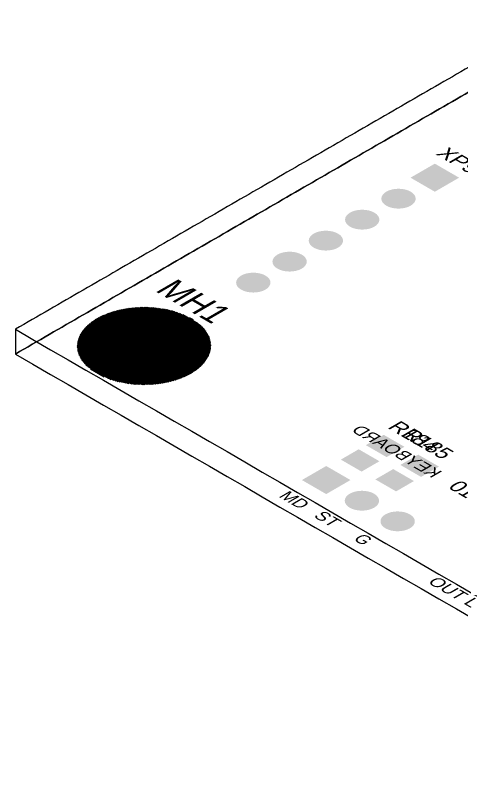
# Model space of a CAD drawing. Header units: millimetres. Extents: x -6 to 177, y -65 to 42.
# Drawn here: x -6.36 to 15.72, y -21.64 to 16.33 of the extents above; entities that cross this region are included whole.
import ezdxf

# ---------------------------------------------------------------- set-up
doc = ezdxf.new("R2010")
doc.units = ezdxf.units.MM
for name, color, linetype, true_color in [('Bottom Layer- Bottom', 7, 'Continuous', 0xffffff), ('Bottom Overlay- Bot Silk', 7, 'Continuous', 0xffffff), ('Bottom Solder- Bot Mask', 7, 'Continuous', 0xffffff), ('Multi-Layer', 7, 'Continuous', 0xffffff), ('Pad Holes', 7, 'Continuous', 0xffffff), ('Top Layer- Top', 7, 'Continuous', 0xffffff), ('Top Overlay- Top Silk', 7, 'Continuous', 0xffffff), ('Top Paste- Top Paste', 7, 'Continuous', 0xffffff), ('Top Solder- Top Mask', 7, 'Continuous', 0xffffff)]:
    doc.layers.add(name, color=color, linetype=linetype, true_color=true_color)
doc.styles.add('Arial', font='')
doc.styles.get('Arial').set_extended_font_data('Arial')

# ---------------------------------------------------------------- blocks, each defined once
blk = doc.blocks.new('RES_0805_2012_323')
at = {"layer": 'Top Layer- Top', "linetype": 'Continuous', "lineweight": 18}
for points in [[(13.569, -5.419), (14.523, -5.97), (13.71, -6.439), (12.755, -5.888)], [(12.331, -6.133), (13.286, -6.684), (12.473, -7.154), (11.518, -6.603)]]:
    blk.add_hatch(color=7, dxfattribs=at).paths.add_polyline_path(points, flags=0)
at = {"layer": 'Top Paste- Top Paste', "linetype": 'Continuous', "lineweight": 18}
for points in [[(13.569, -5.419), (14.523, -5.97), (13.71, -6.439), (12.755, -5.888)], [(12.331, -6.133), (13.286, -6.684), (12.473, -7.154), (11.518, -6.603)]]:
    blk.add_hatch(color=7, dxfattribs=at).paths.add_polyline_path(points, flags=0)
at = {"layer": 'Top Solder- Top Mask', "linetype": 'Continuous', "lineweight": 18}
for points in [[(13.569, -5.378), (14.594, -5.97), (13.71, -6.48), (12.685, -5.888)], [(12.331, -6.092), (13.357, -6.684), (12.473, -7.195), (11.447, -6.603)]]:
    blk.add_hatch(color=7, dxfattribs=at).paths.add_polyline_path(points, flags=0)
blk = doc.blocks.new('PLS_6_201')
at = {"layer": 'Bottom Layer- Bottom', "linetype": 'Continuous', "lineweight": 18}
blk.add_hatch(color=7, dxfattribs=at).paths.add_polyline_path([(14.39, 7.655), (13.258, 8.308), (14.39, 8.961), (15.521, 8.308)], flags=0)
h = blk.add_hatch(color=7, dxfattribs=at)
edge = h.paths.add_edge_path(flags=0)
edge.add_ellipse((12.594, 7.271), major_axis=(-0.8, 0), ratio=0.57735, start_angle=0, end_angle=360)
h = blk.add_hatch(color=7, dxfattribs=at)
edge = h.paths.add_edge_path(flags=0)
edge.add_ellipse((10.798, 6.234), major_axis=(-0.8, 0), ratio=0.57735, start_angle=0, end_angle=360)
h = blk.add_hatch(color=7, dxfattribs=at)
edge = h.paths.add_edge_path(flags=0)
edge.add_ellipse((9.001, 5.197), major_axis=(-0.8, 0), ratio=0.57735, start_angle=0, end_angle=360)
h = blk.add_hatch(color=7, dxfattribs=at)
edge = h.paths.add_edge_path(flags=0)
edge.add_ellipse((7.205, 4.16), major_axis=(-0.8, 0), ratio=0.57735, start_angle=0, end_angle=360)
h = blk.add_hatch(color=7, dxfattribs=at)
edge = h.paths.add_edge_path(flags=0)
edge.add_ellipse((5.409, 3.123), major_axis=(-0.8, 0), ratio=0.57735, start_angle=0, end_angle=360)
at = {"layer": 'Bottom Solder- Bot Mask', "linetype": 'Continuous', "lineweight": 18}
blk.add_hatch(color=7, dxfattribs=at).paths.add_polyline_path([(14.39, 7.614), (13.188, 8.308), (14.39, 9.002), (15.592, 8.308)], flags=0)
h = blk.add_hatch(color=7, dxfattribs=at)
edge = h.paths.add_edge_path(flags=0)
edge.add_ellipse((12.594, 7.271), major_axis=(-0.85, 0), ratio=0.57735, start_angle=0, end_angle=360)
h = blk.add_hatch(color=7, dxfattribs=at)
edge = h.paths.add_edge_path(flags=0)
edge.add_ellipse((10.798, 6.234), major_axis=(-0.85, 0), ratio=0.57735, start_angle=0, end_angle=360)
h = blk.add_hatch(color=7, dxfattribs=at)
edge = h.paths.add_edge_path(flags=0)
edge.add_ellipse((9.001, 5.197), major_axis=(-0.85, 0), ratio=0.57735, start_angle=0, end_angle=360)
h = blk.add_hatch(color=7, dxfattribs=at)
edge = h.paths.add_edge_path(flags=0)
edge.add_ellipse((7.205, 4.16), major_axis=(-0.85, 0), ratio=0.57735, start_angle=0, end_angle=360)
h = blk.add_hatch(color=7, dxfattribs=at)
edge = h.paths.add_edge_path(flags=0)
edge.add_ellipse((5.409, 3.123), major_axis=(-0.85, 0), ratio=0.57735, start_angle=0, end_angle=360)
at = {"layer": 'Multi-Layer', "linetype": 'Continuous', "lineweight": 18}
blk.add_hatch(color=9, dxfattribs=at).paths.add_polyline_path([(14.39, 7.655), (13.258, 8.308), (14.39, 8.961), (15.521, 8.308)], flags=0)
h = blk.add_hatch(color=9, dxfattribs=at)
edge = h.paths.add_edge_path(flags=0)
edge.add_ellipse((12.594, 7.271), major_axis=(-0.8, 0), ratio=0.57735, start_angle=0, end_angle=360)
h = blk.add_hatch(color=9, dxfattribs=at)
edge = h.paths.add_edge_path(flags=0)
edge.add_ellipse((10.798, 6.234), major_axis=(-0.8, 0), ratio=0.57735, start_angle=0, end_angle=360)
h = blk.add_hatch(color=9, dxfattribs=at)
edge = h.paths.add_edge_path(flags=0)
edge.add_ellipse((9.001, 5.197), major_axis=(-0.8, 0), ratio=0.57735, start_angle=0, end_angle=360)
h = blk.add_hatch(color=9, dxfattribs=at)
edge = h.paths.add_edge_path(flags=0)
edge.add_ellipse((7.205, 4.16), major_axis=(-0.8, 0), ratio=0.57735, start_angle=0, end_angle=360)
h = blk.add_hatch(color=9, dxfattribs=at)
edge = h.paths.add_edge_path(flags=0)
edge.add_ellipse((5.409, 3.123), major_axis=(-0.8, 0), ratio=0.57735, start_angle=0, end_angle=360)
at = {"layer": 'Pad Holes', "linetype": 'Continuous', "lineweight": 18}
h = blk.add_hatch(color=7, dxfattribs=at)
edge = h.paths.add_edge_path(flags=0)
edge.add_ellipse((14.39, 8.308), major_axis=(-0.5, 0), ratio=0.57735, start_angle=0, end_angle=360)
h = blk.add_hatch(color=7, dxfattribs=at)
edge = h.paths.add_edge_path(flags=0)
edge.add_ellipse((12.594, 7.271), major_axis=(-0.5, 0), ratio=0.57735, start_angle=0, end_angle=360)
h = blk.add_hatch(color=7, dxfattribs=at)
edge = h.paths.add_edge_path(flags=0)
edge.add_ellipse((10.798, 6.234), major_axis=(-0.5, 0), ratio=0.57735, start_angle=0, end_angle=360)
h = blk.add_hatch(color=7, dxfattribs=at)
edge = h.paths.add_edge_path(flags=0)
edge.add_ellipse((9.001, 5.197), major_axis=(-0.5, 0), ratio=0.57735, start_angle=0, end_angle=360)
h = blk.add_hatch(color=7, dxfattribs=at)
edge = h.paths.add_edge_path(flags=0)
edge.add_ellipse((7.205, 4.16), major_axis=(-0.5, 0), ratio=0.57735, start_angle=0, end_angle=360)
h = blk.add_hatch(color=7, dxfattribs=at)
edge = h.paths.add_edge_path(flags=0)
edge.add_ellipse((5.409, 3.123), major_axis=(-0.5, 0), ratio=0.57735, start_angle=0, end_angle=360)
at = {"layer": 'Top Layer- Top', "linetype": 'Continuous', "lineweight": 18}
blk.add_hatch(color=7, dxfattribs=at).paths.add_polyline_path([(14.39, 7.655), (13.258, 8.308), (14.39, 8.961), (15.521, 8.308)], flags=0)
h = blk.add_hatch(color=7, dxfattribs=at)
edge = h.paths.add_edge_path(flags=0)
edge.add_ellipse((12.594, 7.271), major_axis=(-0.8, 0), ratio=0.57735, start_angle=0, end_angle=360)
h = blk.add_hatch(color=7, dxfattribs=at)
edge = h.paths.add_edge_path(flags=0)
edge.add_ellipse((10.798, 6.234), major_axis=(-0.8, 0), ratio=0.57735, start_angle=0, end_angle=360)
h = blk.add_hatch(color=7, dxfattribs=at)
edge = h.paths.add_edge_path(flags=0)
edge.add_ellipse((9.001, 5.197), major_axis=(-0.8, 0), ratio=0.57735, start_angle=0, end_angle=360)
h = blk.add_hatch(color=7, dxfattribs=at)
edge = h.paths.add_edge_path(flags=0)
edge.add_ellipse((7.205, 4.16), major_axis=(-0.8, 0), ratio=0.57735, start_angle=0, end_angle=360)
h = blk.add_hatch(color=7, dxfattribs=at)
edge = h.paths.add_edge_path(flags=0)
edge.add_ellipse((5.409, 3.123), major_axis=(-0.8, 0), ratio=0.57735, start_angle=0, end_angle=360)
at = {"layer": 'Top Solder- Top Mask', "linetype": 'Continuous', "lineweight": 18}
blk.add_hatch(color=7, dxfattribs=at).paths.add_polyline_path([(14.39, 7.614), (13.188, 8.308), (14.39, 9.002), (15.592, 8.308)], flags=0)
h = blk.add_hatch(color=7, dxfattribs=at)
edge = h.paths.add_edge_path(flags=0)
edge.add_ellipse((12.594, 7.271), major_axis=(-0.85, 0), ratio=0.57735, start_angle=0, end_angle=360)
h = blk.add_hatch(color=7, dxfattribs=at)
edge = h.paths.add_edge_path(flags=0)
edge.add_ellipse((10.798, 6.234), major_axis=(-0.85, 0), ratio=0.57735, start_angle=0, end_angle=360)
h = blk.add_hatch(color=7, dxfattribs=at)
edge = h.paths.add_edge_path(flags=0)
edge.add_ellipse((9.001, 5.197), major_axis=(-0.85, 0), ratio=0.57735, start_angle=0, end_angle=360)
h = blk.add_hatch(color=7, dxfattribs=at)
edge = h.paths.add_edge_path(flags=0)
edge.add_ellipse((7.205, 4.16), major_axis=(-0.85, 0), ratio=0.57735, start_angle=0, end_angle=360)
h = blk.add_hatch(color=7, dxfattribs=at)
edge = h.paths.add_edge_path(flags=0)
edge.add_ellipse((5.409, 3.123), major_axis=(-0.85, 0), ratio=0.57735, start_angle=0, end_angle=360)
blk = doc.blocks.new('RES_0805_2012_197')
at = {"layer": 'Top Layer- Top', "linetype": 'Continuous', "lineweight": 18}
for points in [[(11.862, -4.44), (12.816, -4.991), (12.003, -5.46), (11.049, -4.909)], [(10.624, -5.154), (11.579, -5.705), (10.766, -6.175), (9.811, -5.624)]]:
    blk.add_hatch(color=7, dxfattribs=at).paths.add_polyline_path(points, flags=0)
at = {"layer": 'Top Paste- Top Paste', "linetype": 'Continuous', "lineweight": 18}
for points in [[(11.862, -4.44), (12.816, -4.991), (12.003, -5.46), (11.049, -4.909)], [(10.624, -5.154), (11.579, -5.705), (10.766, -6.175), (9.811, -5.624)]]:
    blk.add_hatch(color=7, dxfattribs=at).paths.add_polyline_path(points, flags=0)
at = {"layer": 'Top Solder- Top Mask', "linetype": 'Continuous', "lineweight": 18}
for points in [[(11.862, -4.399), (12.887, -4.991), (12.003, -5.501), (10.978, -4.909)], [(10.624, -5.113), (11.65, -5.705), (10.766, -6.216), (9.74, -5.624)]]:
    blk.add_hatch(color=7, dxfattribs=at).paths.add_polyline_path(points, flags=0)
blk = doc.blocks.new('PW_3_B_81')
at = {"layer": 'Bottom Layer- Bottom', "linetype": 'Continuous', "lineweight": 18}
blk.add_hatch(color=7, dxfattribs=at).paths.add_polyline_path([(9.016, -5.981), (10.147, -6.634), (9.016, -7.287), (7.884, -6.634)], flags=0)
h = blk.add_hatch(color=7, dxfattribs=at)
edge = h.paths.add_edge_path(flags=0)
edge.add_ellipse((10.783, -7.655), major_axis=(-0.8, 0), ratio=0.57735, start_angle=0, end_angle=360)
h = blk.add_hatch(color=7, dxfattribs=at)
edge = h.paths.add_edge_path(flags=0)
edge.add_ellipse((12.551, -8.675), major_axis=(-0.8, 0), ratio=0.57735, start_angle=0, end_angle=360)
at = {"layer": 'Bottom Solder- Bot Mask', "linetype": 'Continuous', "lineweight": 18}
blk.add_hatch(color=7, dxfattribs=at).paths.add_polyline_path([(9.016, -5.94), (10.218, -6.634), (9.016, -7.328), (7.814, -6.634)], flags=0)
h = blk.add_hatch(color=7, dxfattribs=at)
edge = h.paths.add_edge_path(flags=0)
edge.add_ellipse((10.783, -7.655), major_axis=(-0.85, 0), ratio=0.57735, start_angle=0, end_angle=360)
h = blk.add_hatch(color=7, dxfattribs=at)
edge = h.paths.add_edge_path(flags=0)
edge.add_ellipse((12.551, -8.675), major_axis=(-0.85, 0), ratio=0.57735, start_angle=0, end_angle=360)
at = {"layer": 'Multi-Layer', "linetype": 'Continuous', "lineweight": 18}
blk.add_hatch(color=9, dxfattribs=at).paths.add_polyline_path([(9.016, -5.981), (10.147, -6.634), (9.016, -7.287), (7.884, -6.634)], flags=0)
h = blk.add_hatch(color=9, dxfattribs=at)
edge = h.paths.add_edge_path(flags=0)
edge.add_ellipse((10.783, -7.655), major_axis=(-0.8, 0), ratio=0.57735, start_angle=0, end_angle=360)
h = blk.add_hatch(color=9, dxfattribs=at)
edge = h.paths.add_edge_path(flags=0)
edge.add_ellipse((12.551, -8.675), major_axis=(-0.8, 0), ratio=0.57735, start_angle=0, end_angle=360)
at = {"layer": 'Pad Holes', "linetype": 'Continuous', "lineweight": 18}
h = blk.add_hatch(color=7, dxfattribs=at)
edge = h.paths.add_edge_path(flags=0)
edge.add_ellipse((9.016, -6.634), major_axis=(-0.5, 0), ratio=0.57735, start_angle=0, end_angle=360)
h = blk.add_hatch(color=7, dxfattribs=at)
edge = h.paths.add_edge_path(flags=0)
edge.add_ellipse((10.783, -7.655), major_axis=(-0.5, 0), ratio=0.57735, start_angle=0, end_angle=360)
h = blk.add_hatch(color=7, dxfattribs=at)
edge = h.paths.add_edge_path(flags=0)
edge.add_ellipse((12.551, -8.675), major_axis=(-0.5, 0), ratio=0.57735, start_angle=0, end_angle=360)
at = {"layer": 'Top Layer- Top', "linetype": 'Continuous', "lineweight": 18}
blk.add_hatch(color=7, dxfattribs=at).paths.add_polyline_path([(9.016, -5.981), (10.147, -6.634), (9.016, -7.287), (7.884, -6.634)], flags=0)
h = blk.add_hatch(color=7, dxfattribs=at)
edge = h.paths.add_edge_path(flags=0)
edge.add_ellipse((10.783, -7.655), major_axis=(-0.8, 0), ratio=0.57735, start_angle=0, end_angle=360)
h = blk.add_hatch(color=7, dxfattribs=at)
edge = h.paths.add_edge_path(flags=0)
edge.add_ellipse((12.551, -8.675), major_axis=(-0.8, 0), ratio=0.57735, start_angle=0, end_angle=360)
at = {"layer": 'Top Solder- Top Mask', "linetype": 'Continuous', "lineweight": 18}
blk.add_hatch(color=7, dxfattribs=at).paths.add_polyline_path([(9.016, -5.94), (10.218, -6.634), (9.016, -7.328), (7.814, -6.634)], flags=0)
h = blk.add_hatch(color=7, dxfattribs=at)
edge = h.paths.add_edge_path(flags=0)
edge.add_ellipse((10.783, -7.655), major_axis=(-0.85, 0), ratio=0.57735, start_angle=0, end_angle=360)
h = blk.add_hatch(color=7, dxfattribs=at)
edge = h.paths.add_edge_path(flags=0)
edge.add_ellipse((12.551, -8.675), major_axis=(-0.85, 0), ratio=0.57735, start_angle=0, end_angle=360)
blk = doc.blocks.new('HATCH59')
at = {"color": 9, "lineweight": 13}
for p, q in [((-1.9, 1.523), (2.637, -1.097)), ((-1.865, 1.537), (2.662, -1.076)), ((-1.829, 1.551), (2.686, -1.056)), ((-1.793, 1.565), (2.71, -1.035)), ((-1.757, 1.579), (2.734, -1.014)), ((-1.72, 1.592), (2.757, -0.993)), ((-1.683, 1.605), (2.78, -0.972)), ((-1.646, 1.618), (2.802, -0.95)), ((-1.608, 1.631), (2.824, -0.928)), ((-1.57, 1.643), (2.846, -0.906)), ((-1.531, 1.655), (2.867, -0.884)), ((-1.491, 1.667), (2.888, -0.861)), ((-1.452, 1.679), (2.908, -0.838)), ((-1.412, 1.69), (2.927, -0.815)), ((-1.371, 1.701), (2.947, -0.792)), ((-1.33, 1.712), (2.965, -0.768)), ((-1.288, 1.723), (2.984, -0.744)), ((-1.246, 1.733), (3.002, -0.72)), ((-1.204, 1.743), (3.019, -0.695)), ((-1.161, 1.753), (3.036, -0.67)), ((-1.117, 1.762), (3.052, -0.645)), ((-1.073, 1.771), (3.068, -0.62)), ((-1.028, 1.78), (3.083, -0.594)), ((-0.983, 1.788), (3.098, -0.568)), ((-0.938, 1.797), (3.112, -0.541)), ((-0.891, 1.804), (3.125, -0.515)), ((-0.844, 1.812), (3.138, -0.487)), ((-0.797, 1.819), (3.151, -0.46)), ((-0.749, 1.826), (3.163, -0.432)), ((-0.7, 1.832), (3.174, -0.404)), ((-0.651, 1.838), (3.184, -0.376)), ((-0.601, 1.844), (3.194, -0.347)), ((-0.55, 1.849), (3.203, -0.317)), ((-0.498, 1.854), (3.212, -0.288)), ((-0.446, 1.859), (3.219, -0.258)), ((-0.393, 1.863), (3.226, -0.227)), ((-0.34, 1.866), (3.232, -0.196)), ((-0.285, 1.869), (3.237, -0.165)), ((-0.229, 1.872), (3.242, -0.132)), ((-0.173, 1.874), (3.245, -0.1)), ((-0.116, 1.875), (3.248, -0.067)), ((-0.058, 1.876), (3.249, -0.033)), ((0.002, 1.876), (3.25, 0.001)), ((0.062, 1.876), (3.249, 0.036)), ((0.124, 1.875), (3.248, 0.072)), ((0.187, 1.873), (3.245, 0.108)), ((0.251, 1.871), (3.24, 0.145)), ((0.317, 1.867), (3.235, 0.183)), ((0.384, 1.863), (3.227, 0.222)), ((0.453, 1.858), (3.218, 0.261)), ((0.523, 1.852), (3.208, 0.302)), ((0.596, 1.845), (3.195, 0.344)), ((0.67, 1.836), (3.18, 0.387)), ((0.747, 1.826), (3.163, 0.432)), ((0.827, 1.815), (3.143, 0.478)), ((0.91, 1.801), (3.12, 0.525)), ((0.996, 1.786), (3.093, 0.575)), ((1.087, 1.768), (3.063, 0.628)), ((1.182, 1.748), (3.027, 0.683)), ((1.284, 1.724), (2.986, 0.741)), ((1.393, 1.695), (2.936, 0.804)), ((1.513, 1.661), (2.876, 0.873)), ((1.648, 1.617), (2.801, 0.951)), ((1.809, 1.559), (2.7, 1.044)), ((-2.569, 1.149), (1.99, -1.483)), ((-2.543, 1.168), (2.024, -1.468)), ((-2.516, 1.187), (2.057, -1.453)), ((-2.489, 1.206), (2.089, -1.437)), ((-2.462, 1.225), (2.122, -1.421)), ((-2.434, 1.243), (2.154, -1.405)), ((-2.406, 1.262), (2.185, -1.389)), ((-2.377, 1.28), (2.217, -1.372)), ((-2.348, 1.297), (2.247, -1.356)), ((-2.318, 1.315), (2.278, -1.338)), ((-2.288, 1.332), (2.308, -1.321)), ((-2.258, 1.349), (2.337, -1.304)), ((-2.228, 1.366), (2.367, -1.286)), ((-2.197, 1.383), (2.395, -1.268)), ((-2.165, 1.399), (2.424, -1.25)), ((-2.133, 1.416), (2.452, -1.232)), ((-2.101, 1.432), (2.479, -1.213)), ((-2.068, 1.447), (2.507, -1.194)), ((-2.035, 1.463), (2.534, -1.175)), ((-2.002, 1.478), (2.56, -1.156)), ((-1.968, 1.493), (2.586, -1.136)), ((-1.934, 1.508), (2.612, -1.117)), ((2.034, 1.463), (2.535, 1.174)), ((-2.953, 0.783), (1.356, -1.705)), ((-2.934, 0.807), (1.397, -1.694)), ((-2.915, 0.83), (1.437, -1.683)), ((-2.895, 0.853), (1.477, -1.671)), ((-2.874, 0.876), (1.517, -1.66)), ((-2.853, 0.898), (1.556, -1.647)), ((-2.832, 0.92), (1.594, -1.635)), ((-2.81, 0.942), (1.632, -1.623)), ((-2.788, 0.964), (1.67, -1.61)), ((-2.766, 0.986), (1.707, -1.597)), ((-2.742, 1.007), (1.744, -1.583)), ((-2.719, 1.028), (1.78, -1.57)), ((-2.695, 1.049), (1.816, -1.556)), ((-2.671, 1.069), (1.852, -1.542)), ((-2.646, 1.089), (1.887, -1.528)), ((-2.621, 1.11), (1.922, -1.513)), ((-2.595, 1.129), (1.956, -1.498)), ((-3.178, 0.394), (0.682, -1.835)), ((-3.167, 0.422), (0.731, -1.828)), ((-3.155, 0.45), (0.78, -1.822)), ((-3.143, 0.478), (0.827, -1.815)), ((-3.13, 0.505), (0.875, -1.807)), ((-3.117, 0.532), (0.921, -1.799)), ((-3.103, 0.558), (0.967, -1.791)), ((-3.088, 0.584), (1.012, -1.783)), ((-3.073, 0.61), (1.057, -1.774)), ((-3.058, 0.636), (1.101, -1.765)), ((-3.042, 0.661), (1.145, -1.756)), ((-3.025, 0.686), (1.188, -1.746)), ((-3.008, 0.711), (1.231, -1.737)), ((-2.99, 0.735), (1.273, -1.726)), ((-2.972, 0.759), (1.315, -1.716)), ((-3.25, 0.021), (0.036, -1.876)), ((-3.249, 0.055), (0.095, -1.876)), ((-3.246, 0.088), (0.153, -1.874)), ((-3.243, 0.121), (0.209, -1.872)), ((-3.239, 0.153), (0.265, -1.87)), ((-3.234, 0.185), (0.32, -1.867)), ((-3.228, 0.216), (0.374, -1.864)), ((-3.222, 0.247), (0.427, -1.86)), ((-3.214, 0.277), (0.48, -1.856)), ((-3.206, 0.307), (0.532, -1.851)), ((-3.197, 0.336), (0.583, -1.846)), ((-3.188, 0.365), (0.633, -1.84)), ((-3.25, -0.013), (-0.023, -1.876)), ((-3.249, -0.049), (-0.084, -1.876)), ((-3.247, -0.084), (-0.146, -1.874)), ((-3.243, -0.121), (-0.21, -1.872)), ((-3.238, -0.158), (-0.274, -1.87)), ((-3.232, -0.197), (-0.34, -1.866)), ((-3.224, -0.236), (-0.408, -1.862)), ((-3.215, -0.276), (-0.478, -1.856)), ((-3.203, -0.317), (-0.549, -1.849)), ((-3.19, -0.359), (-0.622, -1.842)), ((-3.174, -0.403), (-0.698, -1.833)), ((-3.156, -0.448), (-0.776, -1.822)), ((-3.135, -0.495), (-0.857, -1.81)), ((-3.111, -0.543), (-0.941, -1.796)), ((-3.083, -0.594), (-1.028, -1.78)), ((-3.051, -0.647), (-1.121, -1.761)), ((-3.013, -0.703), (-1.218, -1.74)), ((-2.969, -0.763), (-1.322, -1.714)), ((-2.916, -0.828), (-1.435, -1.684)), ((-2.852, -0.9), (-1.559, -1.646)), ((-2.769, -0.982), (-1.702, -1.599)), ((-2.653, -1.084), (-1.878, -1.531)), ((-2.412, -1.258), (-2.179, -1.392))]:
    blk.add_line(p, q, dxfattribs=at)
blk = doc.blocks.new('HATCH57')
at = {"color": 7, "lineweight": 13}
for p, q in [((-0.244, 1.9), (3.291, -0.141)), ((-0.188, 1.902), (3.295, -0.109)), ((-0.131, 1.904), (3.297, -0.076)), ((-0.073, 1.905), (3.299, -0.042)), ((-0.014, 1.905), (3.3, -0.008)), ((0.046, 1.905), (3.3, 0.027)), ((0.108, 1.904), (3.298, 0.062)), ((0.17, 1.903), (3.296, 0.098)), ((0.234, 1.9), (3.292, 0.135)), ((-1.984, 1.522), (2.637, -1.146)), ((-1.95, 1.537), (2.662, -1.126)), ((-1.915, 1.552), (2.687, -1.106)), ((-1.88, 1.566), (2.712, -1.086)), ((-1.845, 1.58), (2.736, -1.065)), ((-1.809, 1.594), (2.76, -1.044)), ((-1.772, 1.607), (2.784, -1.023)), ((-1.736, 1.62), (2.807, -1.002)), ((-1.698, 1.634), (2.829, -0.981)), ((-1.661, 1.646), (2.852, -0.959)), ((-1.623, 1.659), (2.874, -0.937)), ((-1.584, 1.671), (2.895, -0.915)), ((-1.545, 1.683), (2.916, -0.892)), ((-1.506, 1.695), (2.936, -0.869)), ((-1.466, 1.707), (2.956, -0.846)), ((-1.426, 1.718), (2.976, -0.823)), ((-1.385, 1.729), (2.995, -0.8)), ((-1.344, 1.74), (3.014, -0.776)), ((-1.302, 1.751), (3.032, -0.752)), ((-1.26, 1.761), (3.05, -0.728)), ((-1.218, 1.771), (3.067, -0.703)), ((-1.175, 1.78), (3.084, -0.678)), ((-1.131, 1.79), (3.1, -0.653)), ((-1.087, 1.799), (3.116, -0.627)), ((-1.042, 1.808), (3.131, -0.602)), ((-0.997, 1.816), (3.146, -0.576)), ((-0.951, 1.824), (3.16, -0.549)), ((-0.905, 1.832), (3.173, -0.522)), ((-0.858, 1.84), (3.186, -0.495)), ((-0.811, 1.847), (3.199, -0.468)), ((-0.763, 1.854), (3.211, -0.44)), ((-0.714, 1.86), (3.222, -0.412)), ((-0.665, 1.866), (3.232, -0.384)), ((-0.615, 1.872), (3.242, -0.355)), ((-0.564, 1.877), (3.251, -0.326)), ((-0.513, 1.882), (3.26, -0.296)), ((-0.46, 1.887), (3.268, -0.266)), ((-0.408, 1.891), (3.275, -0.235)), ((-0.354, 1.894), (3.281, -0.204)), ((-0.299, 1.897), (3.286, -0.173)), ((0.299, 1.897), (3.286, 0.173)), ((0.366, 1.894), (3.28, 0.211)), ((0.434, 1.889), (3.271, 0.251)), ((0.504, 1.883), (3.261, 0.291)), ((0.576, 1.876), (3.249, 0.332)), ((0.649, 1.868), (3.235, 0.375)), ((0.725, 1.859), (3.219, 0.419)), ((0.804, 1.848), (3.201, 0.464)), ((0.885, 1.835), (3.179, 0.511)), ((0.97, 1.821), (3.154, 0.56)), ((1.059, 1.805), (3.126, 0.611)), ((1.151, 1.786), (3.093, 0.665)), ((1.25, 1.763), (3.054, 0.721)), ((1.355, 1.737), (3.009, 0.782)), ((1.468, 1.706), (2.955, 0.848)), ((1.594, 1.668), (2.889, 0.92)), ((1.738, 1.619), (2.805, 1.004)), ((1.917, 1.551), (2.686, 1.107)), ((-2.642, 1.142), (1.977, -1.525)), ((-2.616, 1.161), (2.011, -1.51)), ((-2.59, 1.181), (2.045, -1.495)), ((-2.563, 1.2), (2.078, -1.48)), ((-2.536, 1.219), (2.111, -1.464)), ((-2.509, 1.238), (2.144, -1.449)), ((-2.481, 1.256), (2.176, -1.433)), ((-2.453, 1.274), (2.207, -1.416)), ((-2.425, 1.292), (2.239, -1.4)), ((-2.396, 1.31), (2.27, -1.383)), ((-2.366, 1.328), (2.3, -1.366)), ((-2.337, 1.345), (2.33, -1.349)), ((-2.307, 1.363), (2.36, -1.332)), ((-2.276, 1.38), (2.389, -1.314)), ((-2.245, 1.396), (2.418, -1.296)), ((-2.214, 1.413), (2.447, -1.278)), ((-2.182, 1.429), (2.475, -1.26)), ((-2.15, 1.445), (2.503, -1.241)), ((-2.118, 1.461), (2.531, -1.223)), ((-2.085, 1.477), (2.558, -1.204)), ((-2.052, 1.492), (2.584, -1.185)), ((-2.018, 1.507), (2.611, -1.165)), ((2.237, 1.401), (2.426, 1.292)), ((-3.018, 0.771), (1.335, -1.742)), ((-2.999, 0.795), (1.377, -1.732)), ((-2.98, 0.818), (1.417, -1.721)), ((-2.961, 0.842), (1.458, -1.709)), ((-2.941, 0.865), (1.498, -1.698)), ((-2.92, 0.887), (1.537, -1.686)), ((-2.899, 0.91), (1.576, -1.674)), ((-2.878, 0.932), (1.615, -1.662)), ((-2.856, 0.954), (1.653, -1.649)), ((-2.834, 0.976), (1.69, -1.636)), ((-2.812, 0.998), (1.728, -1.623)), ((-2.789, 1.019), (1.765, -1.61)), ((-2.765, 1.04), (1.801, -1.596)), ((-2.741, 1.061), (1.837, -1.583)), ((-2.717, 1.081), (1.873, -1.569)), ((-2.692, 1.102), (1.908, -1.555)), ((-2.667, 1.122), (1.943, -1.54)), ((-3.224, 0.406), (0.704, -1.861)), ((-3.213, 0.434), (0.752, -1.855)), ((-3.201, 0.462), (0.801, -1.848)), ((-3.189, 0.49), (0.848, -1.841)), ((-3.176, 0.517), (0.895, -1.834)), ((-3.163, 0.544), (0.942, -1.826)), ((-3.149, 0.57), (0.987, -1.818)), ((-3.134, 0.596), (1.033, -1.81)), ((-3.119, 0.622), (1.077, -1.801)), ((-3.104, 0.648), (1.122, -1.792)), ((-3.087, 0.673), (1.165, -1.782)), ((-3.071, 0.698), (1.209, -1.773)), ((-3.054, 0.722), (1.251, -1.763)), ((-3.036, 0.747), (1.294, -1.753)), ((-3.3, 0.001), (0.001, -1.905)), ((-3.299, 0.035), (0.061, -1.905)), ((-3.298, 0.069), (0.119, -1.904)), ((-3.295, 0.102), (0.176, -1.903)), ((-3.292, 0.134), (0.232, -1.901)), ((-3.287, 0.166), (0.288, -1.898)), ((-3.282, 0.198), (0.343, -1.895)), ((-3.276, 0.229), (0.396, -1.891)), ((-3.269, 0.259), (0.449, -1.888)), ((-3.262, 0.29), (0.502, -1.883)), ((-3.253, 0.319), (0.553, -1.878)), ((-3.244, 0.349), (0.604, -1.873)), ((-3.235, 0.378), (0.654, -1.867)), ((-3.299, -0.034), (-0.059, -1.905)), ((-3.298, -0.07), (-0.121, -1.904)), ((-3.295, -0.106), (-0.183, -1.902)), ((-3.291, -0.143), (-0.248, -1.9)), ((-3.285, -0.181), (-0.313, -1.897)), ((-3.278, -0.219), (-0.38, -1.893)), ((-3.269, -0.259), (-0.448, -1.888)), ((-3.259, -0.299), (-0.519, -1.882)), ((-3.247, -0.341), (-0.591, -1.874)), ((-3.232, -0.384), (-0.665, -1.866)), ((-3.216, -0.428), (-0.742, -1.857)), ((-3.196, -0.474), (-0.821, -1.845)), ((-3.174, -0.521), (-0.903, -1.833)), ((-3.149, -0.571), (-0.988, -1.818)), ((-3.119, -0.622), (-1.078, -1.801)), ((-3.085, -0.676), (-1.172, -1.781)), ((-3.045, -0.734), (-1.271, -1.758)), ((-2.999, -0.795), (-1.378, -1.731)), ((-2.943, -0.862), (-1.493, -1.699)), ((-2.874, -0.937), (-1.622, -1.659)), ((-2.784, -1.023), (-1.772, -1.607)), ((-2.652, -1.134), (-1.963, -1.531))]:
    blk.add_line(p, q, dxfattribs=at)
blk = doc.blocks.new('HATCH55')
at = {"color": 7, "lineweight": 13}
for p, q in [((-1.9, 1.523), (2.637, -1.097)), ((-1.865, 1.537), (2.662, -1.076)), ((-1.829, 1.551), (2.686, -1.056)), ((-1.793, 1.565), (2.71, -1.035)), ((-1.757, 1.579), (2.734, -1.014)), ((-1.72, 1.592), (2.757, -0.993)), ((-1.683, 1.605), (2.78, -0.972)), ((-1.646, 1.618), (2.802, -0.95)), ((-1.608, 1.631), (2.824, -0.928)), ((-1.57, 1.643), (2.846, -0.906)), ((-1.531, 1.655), (2.867, -0.884)), ((-1.491, 1.667), (2.888, -0.861)), ((-1.452, 1.679), (2.908, -0.838)), ((-1.412, 1.69), (2.927, -0.815)), ((-1.371, 1.701), (2.947, -0.792)), ((-1.33, 1.712), (2.965, -0.768)), ((-1.288, 1.723), (2.984, -0.744)), ((-1.246, 1.733), (3.002, -0.72)), ((-1.204, 1.743), (3.019, -0.695)), ((-1.161, 1.753), (3.036, -0.67)), ((-1.117, 1.762), (3.052, -0.645)), ((-1.073, 1.771), (3.068, -0.62)), ((-1.028, 1.78), (3.083, -0.594)), ((-0.983, 1.788), (3.098, -0.568)), ((-0.938, 1.797), (3.112, -0.541)), ((-0.891, 1.804), (3.125, -0.515)), ((-0.844, 1.812), (3.138, -0.487)), ((-0.797, 1.819), (3.151, -0.46)), ((-0.749, 1.826), (3.163, -0.432)), ((-0.7, 1.832), (3.174, -0.404)), ((-0.651, 1.838), (3.184, -0.376)), ((-0.601, 1.844), (3.194, -0.347)), ((-0.55, 1.849), (3.203, -0.317)), ((-0.498, 1.854), (3.212, -0.288)), ((-0.446, 1.859), (3.219, -0.258)), ((-0.393, 1.863), (3.226, -0.227)), ((-0.34, 1.866), (3.232, -0.196)), ((-0.285, 1.869), (3.237, -0.165)), ((-0.229, 1.872), (3.242, -0.132)), ((-0.173, 1.874), (3.245, -0.1)), ((-0.116, 1.875), (3.248, -0.067)), ((-0.058, 1.876), (3.249, -0.033)), ((0.002, 1.876), (3.25, 0.001)), ((0.062, 1.876), (3.249, 0.036)), ((0.124, 1.875), (3.248, 0.072)), ((0.187, 1.873), (3.245, 0.108)), ((0.251, 1.871), (3.24, 0.145)), ((0.317, 1.867), (3.235, 0.183)), ((0.384, 1.863), (3.227, 0.222)), ((0.453, 1.858), (3.218, 0.261)), ((0.523, 1.852), (3.208, 0.302)), ((0.596, 1.845), (3.195, 0.344)), ((0.67, 1.836), (3.18, 0.387)), ((0.747, 1.826), (3.163, 0.432)), ((0.827, 1.815), (3.143, 0.478)), ((0.91, 1.801), (3.12, 0.525)), ((0.996, 1.786), (3.093, 0.575)), ((1.087, 1.768), (3.063, 0.628)), ((1.182, 1.748), (3.027, 0.683)), ((1.284, 1.724), (2.986, 0.741)), ((1.393, 1.695), (2.936, 0.804)), ((1.513, 1.661), (2.876, 0.873)), ((1.648, 1.617), (2.801, 0.951)), ((1.809, 1.559), (2.7, 1.044)), ((-2.569, 1.149), (1.99, -1.483)), ((-2.543, 1.168), (2.024, -1.468)), ((-2.516, 1.187), (2.057, -1.453)), ((-2.489, 1.206), (2.089, -1.437)), ((-2.462, 1.225), (2.122, -1.421)), ((-2.434, 1.243), (2.154, -1.405)), ((-2.406, 1.262), (2.185, -1.389)), ((-2.377, 1.28), (2.217, -1.372)), ((-2.348, 1.297), (2.247, -1.356)), ((-2.318, 1.315), (2.278, -1.338)), ((-2.288, 1.332), (2.308, -1.321)), ((-2.258, 1.349), (2.337, -1.304)), ((-2.228, 1.366), (2.367, -1.286)), ((-2.197, 1.383), (2.395, -1.268)), ((-2.165, 1.399), (2.424, -1.25)), ((-2.133, 1.416), (2.452, -1.232)), ((-2.101, 1.432), (2.479, -1.213)), ((-2.068, 1.447), (2.507, -1.194)), ((-2.035, 1.463), (2.534, -1.175)), ((-2.002, 1.478), (2.56, -1.156)), ((-1.968, 1.493), (2.586, -1.136)), ((-1.934, 1.508), (2.612, -1.117)), ((2.034, 1.463), (2.535, 1.174)), ((-2.953, 0.783), (1.356, -1.705)), ((-2.934, 0.807), (1.397, -1.694)), ((-2.915, 0.83), (1.437, -1.683)), ((-2.895, 0.853), (1.477, -1.671)), ((-2.874, 0.876), (1.517, -1.66)), ((-2.853, 0.898), (1.556, -1.647)), ((-2.832, 0.92), (1.594, -1.635)), ((-2.81, 0.942), (1.632, -1.623)), ((-2.788, 0.964), (1.67, -1.61)), ((-2.766, 0.986), (1.707, -1.597)), ((-2.742, 1.007), (1.744, -1.583)), ((-2.719, 1.028), (1.78, -1.57)), ((-2.695, 1.049), (1.816, -1.556)), ((-2.671, 1.069), (1.852, -1.542)), ((-2.646, 1.089), (1.887, -1.528)), ((-2.621, 1.11), (1.922, -1.513)), ((-2.595, 1.129), (1.956, -1.498)), ((-3.178, 0.394), (0.682, -1.835)), ((-3.167, 0.422), (0.731, -1.828)), ((-3.155, 0.45), (0.78, -1.822)), ((-3.143, 0.478), (0.827, -1.815)), ((-3.13, 0.505), (0.875, -1.807)), ((-3.117, 0.532), (0.921, -1.799)), ((-3.103, 0.558), (0.967, -1.791)), ((-3.088, 0.584), (1.012, -1.783)), ((-3.073, 0.61), (1.057, -1.774)), ((-3.058, 0.636), (1.101, -1.765)), ((-3.042, 0.661), (1.145, -1.756)), ((-3.025, 0.686), (1.188, -1.746)), ((-3.008, 0.711), (1.231, -1.737)), ((-2.99, 0.735), (1.273, -1.726)), ((-2.972, 0.759), (1.315, -1.716)), ((-3.25, 0.021), (0.036, -1.876)), ((-3.249, 0.055), (0.095, -1.876)), ((-3.246, 0.088), (0.153, -1.874)), ((-3.243, 0.121), (0.209, -1.872)), ((-3.239, 0.153), (0.265, -1.87)), ((-3.234, 0.185), (0.32, -1.867)), ((-3.228, 0.216), (0.374, -1.864)), ((-3.222, 0.247), (0.427, -1.86)), ((-3.214, 0.277), (0.48, -1.856)), ((-3.206, 0.307), (0.532, -1.851)), ((-3.197, 0.336), (0.583, -1.846)), ((-3.188, 0.365), (0.633, -1.84)), ((-3.25, -0.013), (-0.023, -1.876)), ((-3.249, -0.049), (-0.084, -1.876)), ((-3.247, -0.084), (-0.146, -1.874)), ((-3.243, -0.121), (-0.21, -1.872)), ((-3.238, -0.158), (-0.274, -1.87)), ((-3.232, -0.197), (-0.34, -1.866)), ((-3.224, -0.236), (-0.408, -1.862)), ((-3.215, -0.276), (-0.478, -1.856)), ((-3.203, -0.317), (-0.549, -1.849)), ((-3.19, -0.359), (-0.622, -1.842)), ((-3.174, -0.403), (-0.698, -1.833)), ((-3.156, -0.448), (-0.776, -1.822)), ((-3.135, -0.495), (-0.857, -1.81)), ((-3.111, -0.543), (-0.941, -1.796)), ((-3.083, -0.594), (-1.028, -1.78)), ((-3.051, -0.647), (-1.121, -1.761)), ((-3.013, -0.703), (-1.218, -1.74)), ((-2.969, -0.763), (-1.322, -1.714)), ((-2.916, -0.828), (-1.435, -1.684)), ((-2.852, -0.9), (-1.559, -1.646)), ((-2.769, -0.982), (-1.702, -1.599)), ((-2.653, -1.084), (-1.878, -1.531)), ((-2.412, -1.258), (-2.179, -1.392))]:
    blk.add_line(p, q, dxfattribs=at)
blk = doc.blocks.new('HATCH53')
at = {"color": 7, "lineweight": 13}
for p, q in [((-1.9, 1.523), (2.637, -1.097)), ((-1.865, 1.537), (2.662, -1.076)), ((-1.829, 1.551), (2.686, -1.056)), ((-1.793, 1.565), (2.71, -1.035)), ((-1.757, 1.579), (2.734, -1.014)), ((-1.72, 1.592), (2.757, -0.993)), ((-1.683, 1.605), (2.78, -0.972)), ((-1.646, 1.618), (2.802, -0.95)), ((-1.608, 1.631), (2.824, -0.928)), ((-1.57, 1.643), (2.846, -0.906)), ((-1.531, 1.655), (2.867, -0.884)), ((-1.491, 1.667), (2.888, -0.861)), ((-1.452, 1.679), (2.908, -0.838)), ((-1.412, 1.69), (2.927, -0.815)), ((-1.371, 1.701), (2.947, -0.792)), ((-1.33, 1.712), (2.965, -0.768)), ((-1.288, 1.723), (2.984, -0.744)), ((-1.246, 1.733), (3.002, -0.72)), ((-1.204, 1.743), (3.019, -0.695)), ((-1.161, 1.753), (3.036, -0.67)), ((-1.117, 1.762), (3.052, -0.645)), ((-1.073, 1.771), (3.068, -0.62)), ((-1.028, 1.78), (3.083, -0.594)), ((-0.983, 1.788), (3.098, -0.568)), ((-0.938, 1.797), (3.112, -0.541)), ((-0.891, 1.804), (3.125, -0.515)), ((-0.844, 1.812), (3.138, -0.487)), ((-0.797, 1.819), (3.151, -0.46)), ((-0.749, 1.826), (3.163, -0.432)), ((-0.7, 1.832), (3.174, -0.404)), ((-0.651, 1.838), (3.184, -0.376)), ((-0.601, 1.844), (3.194, -0.347)), ((-0.55, 1.849), (3.203, -0.317)), ((-0.498, 1.854), (3.212, -0.288)), ((-0.446, 1.859), (3.219, -0.258)), ((-0.393, 1.863), (3.226, -0.227)), ((-0.34, 1.866), (3.232, -0.196)), ((-0.285, 1.869), (3.237, -0.165)), ((-0.229, 1.872), (3.242, -0.132)), ((-0.173, 1.874), (3.245, -0.1)), ((-0.116, 1.875), (3.248, -0.067)), ((-0.058, 1.876), (3.249, -0.033)), ((0.002, 1.876), (3.25, 0.001)), ((0.062, 1.876), (3.249, 0.036)), ((0.124, 1.875), (3.248, 0.072)), ((0.187, 1.873), (3.245, 0.108)), ((0.251, 1.871), (3.24, 0.145)), ((0.317, 1.867), (3.235, 0.183)), ((0.384, 1.863), (3.227, 0.222)), ((0.453, 1.858), (3.218, 0.261)), ((0.523, 1.852), (3.208, 0.302)), ((0.596, 1.845), (3.195, 0.344)), ((0.67, 1.836), (3.18, 0.387)), ((0.747, 1.826), (3.163, 0.432)), ((0.827, 1.815), (3.143, 0.478)), ((0.91, 1.801), (3.12, 0.525)), ((0.996, 1.786), (3.093, 0.575)), ((1.087, 1.768), (3.063, 0.628)), ((1.182, 1.748), (3.027, 0.683)), ((1.284, 1.724), (2.986, 0.741)), ((1.393, 1.695), (2.936, 0.804)), ((1.513, 1.661), (2.876, 0.873)), ((1.648, 1.617), (2.801, 0.951)), ((1.809, 1.559), (2.7, 1.044)), ((-2.569, 1.149), (1.99, -1.483)), ((-2.543, 1.168), (2.024, -1.468)), ((-2.516, 1.187), (2.057, -1.453)), ((-2.489, 1.206), (2.089, -1.437)), ((-2.462, 1.225), (2.122, -1.421)), ((-2.434, 1.243), (2.154, -1.405)), ((-2.406, 1.262), (2.185, -1.389)), ((-2.377, 1.28), (2.217, -1.372)), ((-2.348, 1.297), (2.247, -1.356)), ((-2.318, 1.315), (2.278, -1.338)), ((-2.288, 1.332), (2.308, -1.321)), ((-2.258, 1.349), (2.337, -1.304)), ((-2.228, 1.366), (2.367, -1.286)), ((-2.197, 1.383), (2.395, -1.268)), ((-2.165, 1.399), (2.424, -1.25)), ((-2.133, 1.416), (2.452, -1.232)), ((-2.101, 1.432), (2.479, -1.213)), ((-2.068, 1.447), (2.507, -1.194)), ((-2.035, 1.463), (2.534, -1.175)), ((-2.002, 1.478), (2.56, -1.156)), ((-1.968, 1.493), (2.586, -1.136)), ((-1.934, 1.508), (2.612, -1.117)), ((2.034, 1.463), (2.535, 1.174)), ((-2.953, 0.783), (1.356, -1.705)), ((-2.934, 0.807), (1.397, -1.694)), ((-2.915, 0.83), (1.437, -1.683)), ((-2.895, 0.853), (1.477, -1.671)), ((-2.874, 0.876), (1.517, -1.66)), ((-2.853, 0.898), (1.556, -1.647)), ((-2.832, 0.92), (1.594, -1.635)), ((-2.81, 0.942), (1.632, -1.623)), ((-2.788, 0.964), (1.67, -1.61)), ((-2.766, 0.986), (1.707, -1.597)), ((-2.742, 1.007), (1.744, -1.583)), ((-2.719, 1.028), (1.78, -1.57)), ((-2.695, 1.049), (1.816, -1.556)), ((-2.671, 1.069), (1.852, -1.542)), ((-2.646, 1.089), (1.887, -1.528)), ((-2.621, 1.11), (1.922, -1.513)), ((-2.595, 1.129), (1.956, -1.498)), ((-3.178, 0.394), (0.682, -1.835)), ((-3.167, 0.422), (0.731, -1.828)), ((-3.155, 0.45), (0.78, -1.822)), ((-3.143, 0.478), (0.827, -1.815)), ((-3.13, 0.505), (0.875, -1.807)), ((-3.117, 0.532), (0.921, -1.799)), ((-3.103, 0.558), (0.967, -1.791)), ((-3.088, 0.584), (1.012, -1.783)), ((-3.073, 0.61), (1.057, -1.774)), ((-3.058, 0.636), (1.101, -1.765)), ((-3.042, 0.661), (1.145, -1.756)), ((-3.025, 0.686), (1.188, -1.746)), ((-3.008, 0.711), (1.231, -1.737)), ((-2.99, 0.735), (1.273, -1.726)), ((-2.972, 0.759), (1.315, -1.716)), ((-3.25, 0.021), (0.036, -1.876)), ((-3.249, 0.055), (0.095, -1.876)), ((-3.246, 0.088), (0.153, -1.874)), ((-3.243, 0.121), (0.209, -1.872)), ((-3.239, 0.153), (0.265, -1.87)), ((-3.234, 0.185), (0.32, -1.867)), ((-3.228, 0.216), (0.374, -1.864)), ((-3.222, 0.247), (0.427, -1.86)), ((-3.214, 0.277), (0.48, -1.856)), ((-3.206, 0.307), (0.532, -1.851)), ((-3.197, 0.336), (0.583, -1.846)), ((-3.188, 0.365), (0.633, -1.84)), ((-3.25, -0.013), (-0.023, -1.876)), ((-3.249, -0.049), (-0.084, -1.876)), ((-3.247, -0.084), (-0.146, -1.874)), ((-3.243, -0.121), (-0.21, -1.872)), ((-3.238, -0.158), (-0.274, -1.87)), ((-3.232, -0.197), (-0.34, -1.866)), ((-3.224, -0.236), (-0.408, -1.862)), ((-3.215, -0.276), (-0.478, -1.856)), ((-3.203, -0.317), (-0.549, -1.849)), ((-3.19, -0.359), (-0.622, -1.842)), ((-3.174, -0.403), (-0.698, -1.833)), ((-3.156, -0.448), (-0.776, -1.822)), ((-3.135, -0.495), (-0.857, -1.81)), ((-3.111, -0.543), (-0.941, -1.796)), ((-3.083, -0.594), (-1.028, -1.78)), ((-3.051, -0.647), (-1.121, -1.761)), ((-3.013, -0.703), (-1.218, -1.74)), ((-2.969, -0.763), (-1.322, -1.714)), ((-2.916, -0.828), (-1.435, -1.684)), ((-2.852, -0.9), (-1.559, -1.646)), ((-2.769, -0.982), (-1.702, -1.599)), ((-2.653, -1.084), (-1.878, -1.531)), ((-2.412, -1.258), (-2.179, -1.392))]:
    blk.add_line(p, q, dxfattribs=at)
blk = doc.blocks.new('HATCH51')
at = {"color": 7, "lineweight": 13}
for p, q in [((-0.244, 1.9), (3.291, -0.141)), ((-0.188, 1.902), (3.295, -0.109)), ((-0.131, 1.904), (3.297, -0.076)), ((-0.073, 1.905), (3.299, -0.042)), ((-0.014, 1.905), (3.3, -0.008)), ((0.046, 1.905), (3.3, 0.027)), ((0.108, 1.904), (3.298, 0.062)), ((0.17, 1.903), (3.296, 0.098)), ((0.234, 1.9), (3.292, 0.135)), ((-1.984, 1.522), (2.637, -1.146)), ((-1.95, 1.537), (2.662, -1.126)), ((-1.915, 1.552), (2.687, -1.106)), ((-1.88, 1.566), (2.712, -1.086)), ((-1.845, 1.58), (2.736, -1.065)), ((-1.809, 1.594), (2.76, -1.044)), ((-1.772, 1.607), (2.784, -1.023)), ((-1.736, 1.62), (2.807, -1.002)), ((-1.698, 1.634), (2.829, -0.981)), ((-1.661, 1.646), (2.852, -0.959)), ((-1.623, 1.659), (2.874, -0.937)), ((-1.584, 1.671), (2.895, -0.915)), ((-1.545, 1.683), (2.916, -0.892)), ((-1.506, 1.695), (2.936, -0.869)), ((-1.466, 1.707), (2.956, -0.846)), ((-1.426, 1.718), (2.976, -0.823)), ((-1.385, 1.729), (2.995, -0.8)), ((-1.344, 1.74), (3.014, -0.776)), ((-1.302, 1.751), (3.032, -0.752)), ((-1.26, 1.761), (3.05, -0.728)), ((-1.218, 1.771), (3.067, -0.703)), ((-1.175, 1.78), (3.084, -0.678)), ((-1.131, 1.79), (3.1, -0.653)), ((-1.087, 1.799), (3.116, -0.627)), ((-1.042, 1.808), (3.131, -0.602)), ((-0.997, 1.816), (3.146, -0.576)), ((-0.951, 1.824), (3.16, -0.549)), ((-0.905, 1.832), (3.173, -0.522)), ((-0.858, 1.84), (3.186, -0.495)), ((-0.811, 1.847), (3.199, -0.468)), ((-0.763, 1.854), (3.211, -0.44)), ((-0.714, 1.86), (3.222, -0.412)), ((-0.665, 1.866), (3.232, -0.384)), ((-0.615, 1.872), (3.242, -0.355)), ((-0.564, 1.877), (3.251, -0.326)), ((-0.513, 1.882), (3.26, -0.296)), ((-0.46, 1.887), (3.268, -0.266)), ((-0.408, 1.891), (3.275, -0.235)), ((-0.354, 1.894), (3.281, -0.204)), ((-0.299, 1.897), (3.286, -0.173)), ((0.299, 1.897), (3.286, 0.173)), ((0.366, 1.894), (3.28, 0.211)), ((0.434, 1.889), (3.271, 0.251)), ((0.504, 1.883), (3.261, 0.291)), ((0.576, 1.876), (3.249, 0.332)), ((0.649, 1.868), (3.235, 0.375)), ((0.725, 1.859), (3.219, 0.419)), ((0.804, 1.848), (3.201, 0.464)), ((0.885, 1.835), (3.179, 0.511)), ((0.97, 1.821), (3.154, 0.56)), ((1.059, 1.805), (3.126, 0.611)), ((1.151, 1.786), (3.093, 0.665)), ((1.25, 1.763), (3.054, 0.721)), ((1.355, 1.737), (3.009, 0.782)), ((1.468, 1.706), (2.955, 0.848)), ((1.594, 1.668), (2.889, 0.92)), ((1.738, 1.619), (2.805, 1.004)), ((1.917, 1.551), (2.686, 1.107)), ((-2.642, 1.142), (1.977, -1.525)), ((-2.616, 1.161), (2.011, -1.51)), ((-2.59, 1.181), (2.045, -1.495)), ((-2.563, 1.2), (2.078, -1.48)), ((-2.536, 1.219), (2.111, -1.464)), ((-2.509, 1.238), (2.144, -1.449)), ((-2.481, 1.256), (2.176, -1.433)), ((-2.453, 1.274), (2.207, -1.416)), ((-2.425, 1.292), (2.239, -1.4)), ((-2.396, 1.31), (2.27, -1.383)), ((-2.366, 1.328), (2.3, -1.366)), ((-2.337, 1.345), (2.33, -1.349)), ((-2.307, 1.363), (2.36, -1.332)), ((-2.276, 1.38), (2.389, -1.314)), ((-2.245, 1.396), (2.418, -1.296)), ((-2.214, 1.413), (2.447, -1.278)), ((-2.182, 1.429), (2.475, -1.26)), ((-2.15, 1.445), (2.503, -1.241)), ((-2.118, 1.461), (2.531, -1.223)), ((-2.085, 1.477), (2.558, -1.204)), ((-2.052, 1.492), (2.584, -1.185)), ((-2.018, 1.507), (2.611, -1.165)), ((2.237, 1.401), (2.426, 1.292)), ((-3.018, 0.771), (1.335, -1.742)), ((-2.999, 0.795), (1.377, -1.732)), ((-2.98, 0.818), (1.417, -1.721)), ((-2.961, 0.842), (1.458, -1.709)), ((-2.941, 0.865), (1.498, -1.698)), ((-2.92, 0.887), (1.537, -1.686)), ((-2.899, 0.91), (1.576, -1.674)), ((-2.878, 0.932), (1.615, -1.662)), ((-2.856, 0.954), (1.653, -1.649)), ((-2.834, 0.976), (1.69, -1.636)), ((-2.812, 0.998), (1.728, -1.623)), ((-2.789, 1.019), (1.765, -1.61)), ((-2.765, 1.04), (1.801, -1.596)), ((-2.741, 1.061), (1.837, -1.583)), ((-2.717, 1.081), (1.873, -1.569)), ((-2.692, 1.102), (1.908, -1.555)), ((-2.667, 1.122), (1.943, -1.54)), ((-3.224, 0.406), (0.704, -1.861)), ((-3.213, 0.434), (0.752, -1.855)), ((-3.201, 0.462), (0.801, -1.848)), ((-3.189, 0.49), (0.848, -1.841)), ((-3.176, 0.517), (0.895, -1.834)), ((-3.163, 0.544), (0.942, -1.826)), ((-3.149, 0.57), (0.987, -1.818)), ((-3.134, 0.596), (1.033, -1.81)), ((-3.119, 0.622), (1.077, -1.801)), ((-3.104, 0.648), (1.122, -1.792)), ((-3.087, 0.673), (1.165, -1.782)), ((-3.071, 0.698), (1.209, -1.773)), ((-3.054, 0.722), (1.251, -1.763)), ((-3.036, 0.747), (1.294, -1.753)), ((-3.3, 0.001), (0.001, -1.905)), ((-3.299, 0.035), (0.061, -1.905)), ((-3.298, 0.069), (0.119, -1.904)), ((-3.295, 0.102), (0.176, -1.903)), ((-3.292, 0.134), (0.232, -1.901)), ((-3.287, 0.166), (0.288, -1.898)), ((-3.282, 0.198), (0.343, -1.895)), ((-3.276, 0.229), (0.396, -1.891)), ((-3.269, 0.259), (0.449, -1.888)), ((-3.262, 0.29), (0.502, -1.883)), ((-3.253, 0.319), (0.553, -1.878)), ((-3.244, 0.349), (0.604, -1.873)), ((-3.235, 0.378), (0.654, -1.867)), ((-3.299, -0.034), (-0.059, -1.905)), ((-3.298, -0.07), (-0.121, -1.904)), ((-3.295, -0.106), (-0.183, -1.902)), ((-3.291, -0.143), (-0.248, -1.9)), ((-3.285, -0.181), (-0.313, -1.897)), ((-3.278, -0.219), (-0.38, -1.893)), ((-3.269, -0.259), (-0.448, -1.888)), ((-3.259, -0.299), (-0.519, -1.882)), ((-3.247, -0.341), (-0.591, -1.874)), ((-3.232, -0.384), (-0.665, -1.866)), ((-3.216, -0.428), (-0.742, -1.857)), ((-3.196, -0.474), (-0.821, -1.845)), ((-3.174, -0.521), (-0.903, -1.833)), ((-3.149, -0.571), (-0.988, -1.818)), ((-3.119, -0.622), (-1.078, -1.801)), ((-3.085, -0.676), (-1.172, -1.781)), ((-3.045, -0.734), (-1.271, -1.758)), ((-2.999, -0.795), (-1.378, -1.731)), ((-2.943, -0.862), (-1.493, -1.699)), ((-2.874, -0.937), (-1.622, -1.659)), ((-2.784, -1.023), (-1.772, -1.607)), ((-2.652, -1.134), (-1.963, -1.531))]:
    blk.add_line(p, q, dxfattribs=at)
blk = doc.blocks.new('M_______H___01_12')
at = {"layer": 'Pad Holes', "linetype": 'Continuous', "lineweight": 18}
h = blk.add_hatch(color=7, dxfattribs=at)
edge = h.paths.add_edge_path(flags=0)
edge.add_ellipse((0, 0), major_axis=(-1.6, 0), ratio=0.57735, start_angle=0, end_angle=360)
at = {"layer": 'Bottom Layer- Bottom', "color": 7, "linetype": 'Continuous', "lineweight": 18}
blk.add_blockref('HATCH53', (0, 0), dxfattribs=at)
at = {"layer": 'Bottom Solder- Bot Mask', "color": 7, "linetype": 'Continuous', "lineweight": 18}
blk.add_blockref('HATCH51', (0, 0), dxfattribs=at)
at = {"layer": 'Multi-Layer', "color": 9, "linetype": 'Continuous', "lineweight": 18}
blk.add_blockref('HATCH59', (0, 0), dxfattribs=at)
at = {"layer": 'Top Layer- Top', "color": 7, "linetype": 'Continuous', "lineweight": 18}
blk.add_blockref('HATCH55', (0, 0), dxfattribs=at)
at = {"layer": 'Top Solder- Top Mask', "color": 7, "linetype": 'Continuous', "lineweight": 18}
blk.add_blockref('HATCH57', (0, 0), dxfattribs=at)

msp = doc.modelspace()

# ---------------------------------------------------------------- linework, layer by layer
at = {"color": 252, "linetype": 'Continuous', "lineweight": 13}
msp.add_line((-6.364, 0.816), (-6.364, -0.408), dxfattribs=at)
for points, degree in [([(20.506, 16.33), (-6.364, 0.816)], 1), ([(20.506, 15.105), (-6.364, -0.408)], 1), ([(-6.364, 0.816), (2.946, -4.559), (21.567, -15.309), (49.497, -31.435), (77.428, -47.561), (96.049, -58.311), (105.359, -63.687)], 3), ([(-6.364, -0.408), (2.946, -5.784), (21.567, -16.534), (49.497, -32.66), (77.428, -48.786), (96.049, -59.536), (105.359, -64.911)], 3)]:
    msp.add_open_spline(points, degree=degree, dxfattribs=at)
at = {"color": 163, "linetype": 'Continuous', "lineweight": 18}
for points, degree in [([(-6.364, -0.408), (20.506, 15.105)], 1), ([(-6.364, -0.408), (2.946, -5.784), (21.567, -16.534), (49.497, -32.66), (77.428, -48.786), (96.049, -59.536), (105.359, -64.911)], 3)]:
    msp.add_open_spline(points, degree=degree, dxfattribs=at)

# ---------------------------------------------------------------- block references
for name in ['PLS_6_201', 'M_______H___01_12', 'RES_0805_2012_197', 'RES_0805_2012_323', 'PW_3_B_81']:
    msp.add_blockref(name, (0, 0), dxfattribs=at)

# ---------------------------------------------------------------- texts
at = {"layer": 'Bottom Overlay- Bot Silk', "color": 44, "linetype": 'Continuous', "lineweight": 13, "extrusion": (0, -0.816497, -0.57735), "attachment_point": 7, "text_direction": (-0.707107, 0.408248, -0.57735), "line_spacing_factor": 1.047437, "style": 'Arial'}
for s, insert, char_height in [('\\fArial|b0|i0;\\W0.9893;KEYBOARD', (14.266, -6.553, 0.086), 0.75), ('\\fArial|b0|i0;\\W1.0071;XP10', (17.198, -8.279, 0.104), 0.912)]:
    msp.add_mtext(s, dxfattribs=dict(at, insert=insert, char_height=char_height))
at = {"layer": 'Top Overlay- Top Silk', "color": 2, "linetype": 'Continuous', "lineweight": 13, "extrusion": (0, 0.816497, 0.57735), "attachment_point": 7, "text_direction": (0.707107, -0.408248, 0.57735), "line_spacing_factor": 1.047437, "style": 'Arial'}
for s, insert, char_height in [('\\fArial|b0|i0;\\W1.0120;XP9', (14.389, 9.468, 0.16), 0.912), ('\\fArial|b0|i0;\\W0.9079;MH1', (0.504, 2.722, 0.268), 1.524), ('\\fArial|b0|i0;\\W0.9751;R184', (12, -4.053, 0.16), 0.912), ('\\fArial|b0|i0;\\W0.9785;R185', (12.646, -4.42, 0.16), 0.912), ('\\fArial|b0|i0;\\W0.9616;MD', (6.628, -7.45, 0.132), 0.75), ('\\fArial|b0|i0;\\W1.0041;ST', (8.338, -8.438, 0.132), 0.75), ('\\fArial|b0|i0;\\W0.9375;G', (10.304, -9.573, 0.132), 0.75), ('\\fArial|b0|i0;\\W1.0013;OUT L', (13.986, -11.699, 0.132), 0.75)]:
    msp.add_mtext(s, dxfattribs=dict(at, insert=insert, char_height=char_height))

doc.saveas('drawing.dxf')
